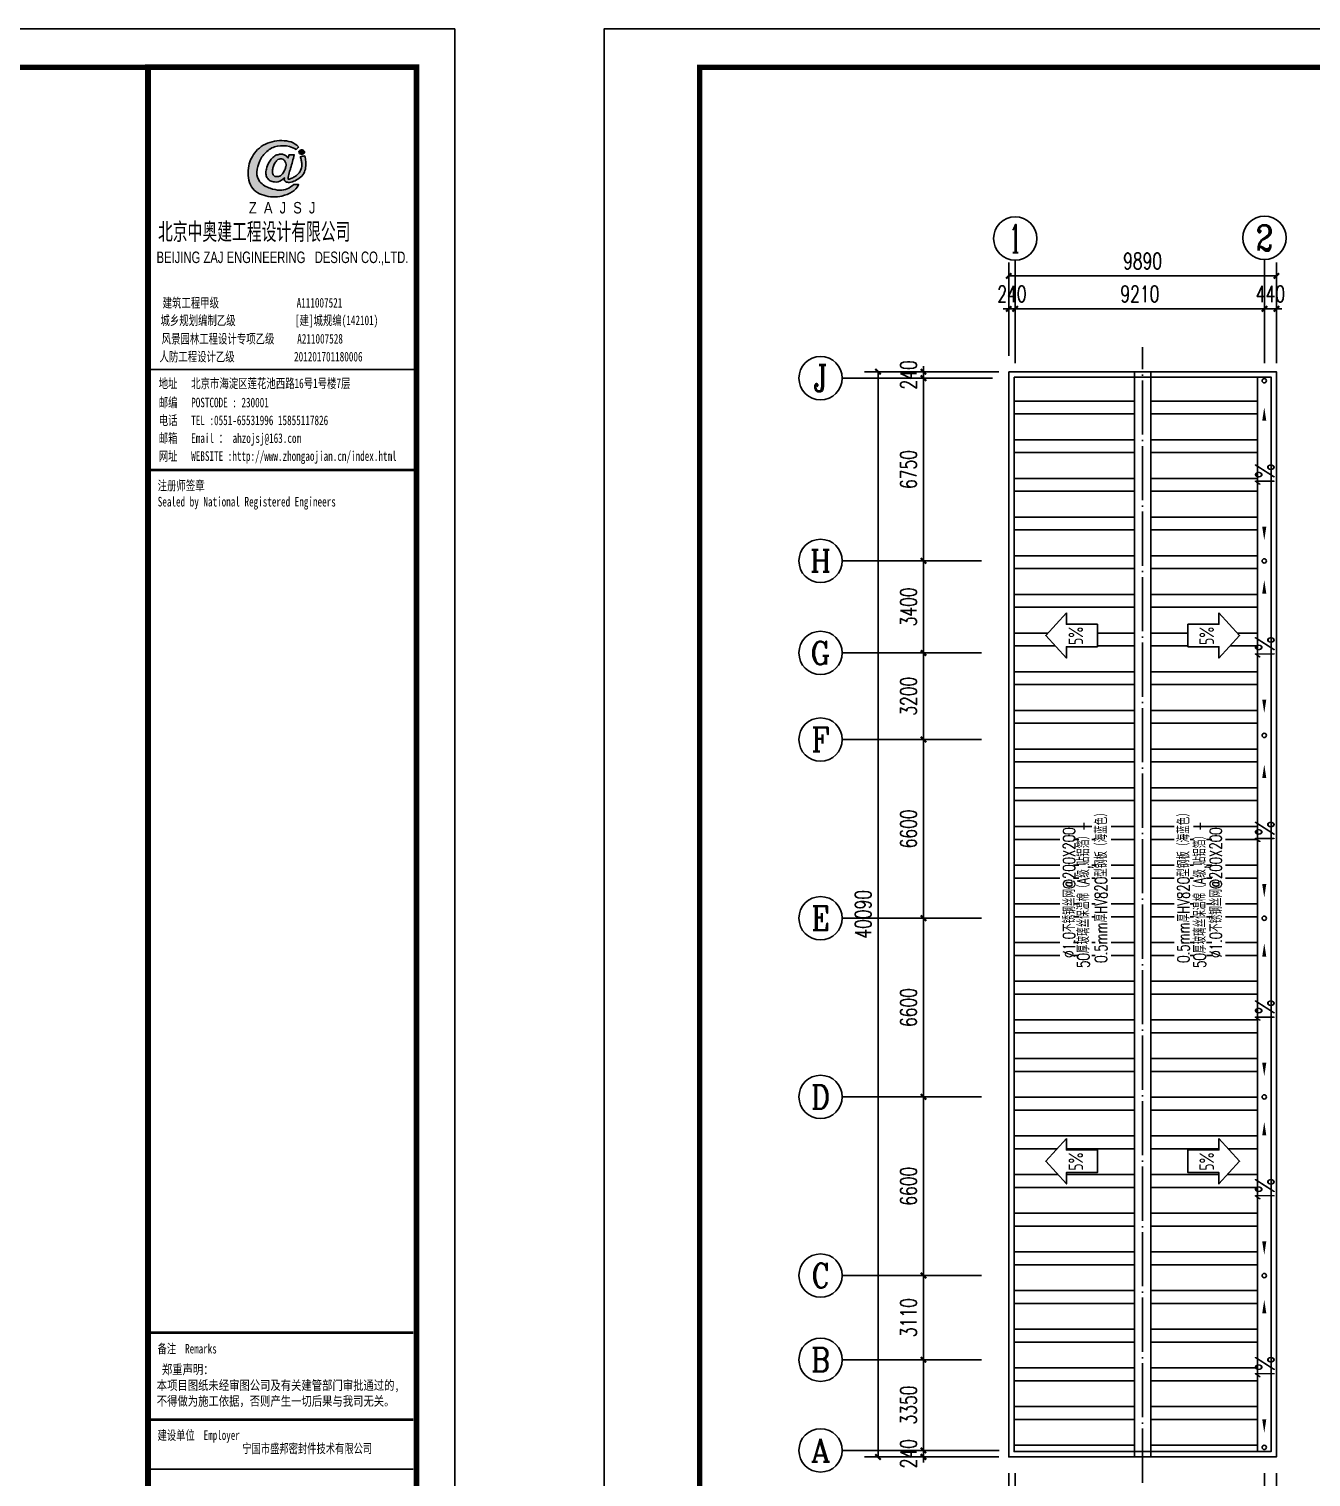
# Model space of a CAD drawing. Extents: x -89996 to 1006241, y -2176 to 440573.
# Drawn here: x 375725 to 423086, y 221402 to 274896 of the extents above; entities that cross this region are included whole.
import ezdxf
from ezdxf.enums import TextEntityAlignment as Align

# ---------------------------------------------------------------- set-up
doc = ezdxf.new("R2010")
doc.units = 0
doc.header["$LTSCALE"] = 1000
doc.header["$MEASUREMENT"] = 0
doc.linetypes.add('DOTE', pattern=[2.42, 2, -0.2, 0.02, -0.2])
for name, color, linetype in [('AXIS', 3, 'Continuous'), ('AXIS_TEXT', 7, 'Continuous'), ('DOTE', 1, 'DOTE'), ('PUB_TITLE', 4, 'Continuous'), ('TEXT', 7, 'Continuous'), ('THIN', 7, 'Continuous'), ('WALL', 9, 'Continuous'), ('图签', 3, 'Continuous')]:
    doc.layers.add(name, color=color, linetype=linetype)
doc.styles.add('_gyy_title_Arial', font='arial.ttf', dxfattribs={"width": 0.7})
doc.styles.add('_gyy_title_ST', font='', dxfattribs={"width": 0.8})
doc.styles.add('_TCH_AXIS', font='COMPLEX', dxfattribs={"bigfont": 'GBCBIG'})
doc.styles.add('_TCH_DIM', font='SIMPLEX', dxfattribs={"bigfont": 'GBCBIG'})
doc.styles.add('_TCH_DIM_T3', font='SIMPLEX', dxfattribs={"width": 0.705882, "bigfont": 'GBCBIG'})
doc.styles.add('COMPLEX', font='COMPLEX')
doc.styles.add('HZ', font='txt.shx', dxfattribs={"width": 0.8, "bigfont": '000hztxt.shx'})
doc.styles.add('TSSD_Dimension', font='Tssdeng.shx', dxfattribs={"width": 0.8, "bigfont": 'hztxt.shx'})
doc.styles.add('TSSD_Label', font='tssdeng.shx', dxfattribs={"width": 0.7, "bigfont": 'hztxt.shx'})
doc.styles.get('_gyy_title_ST').set_extended_font_data('SimSun')
doc.dimstyles.new('_TCH_ARCH&&200', dxfattribs={"dimtxt": 595, "dimasz": 200, "dimexe": 500, "dimexo": 600, "dimgap": 252.5, "dimtad": 1, "dimdec": 0, "dimzin": 0, "dimdsep": 46, "dimtxsty": '_TCH_DIM_T3', "dimblk": 'ARCHTICK', "dimcen": 0.09, "dimclrt": 7, "dimazin": 2, "dimtfac": 1, "dimtdec": 0, "dimtix": 1, "dimtmove": 2, "dimatfit": 3, "dimfxl": 0, "dimtolj": 1, "dimtzin": 0, "dimarcsym": 0})
doc.dimstyles.new('TCH-200-1', dxfattribs={"dimtxt": 595, "dimasz": 200, "dimexe": 500, "dimexo": 600, "dimgap": 252.5, "dimtad": 1, "dimdec": 0, "dimzin": 0, "dimdsep": 46, "dimtxsty": '_TCH_DIM_T3', "dimblk": 'ARCHTICK', "dimcen": 0.09, "dimclrd": 3, "dimclre": 3, "dimclrt": 7, "dimazin": 2, "dimtfac": 1, "dimtdec": 0, "dimtix": 1, "dimtmove": 2, "dimatfit": 3, "dimfxl": 0, "dimtolj": 1, "dimtzin": 0, "dimarcsym": 0})

# ---------------------------------------------------------------- blocks, each defined once
blk = doc.blocks.new('_ArchTick')
at = {"color": 0, "linetype": 'ByBlock', "const_width": 0.4}
blk.add_lwpolyline([(-0.5, -0.5), (0.5, 0.5)], dxfattribs=at)
blk = doc.blocks.new('*D89')
at = {"layer": 'Defpoints', "color": 0, "transparency": 16777216}
for p in [(412158, 262235), (408768, 261995), (411918, 261995)]:
    blk.add_point(p, dxfattribs=at)
at = {"layer": 'WALL', "color": 3, "lineweight": -2, "transparency": 16777216}
for p, q in [((411558, 262235), (408268, 262235)), ((408768, 262235), (408768, 262435)), ((408768, 262235), (408768, 261995)), ((411318, 261995), (408268, 261995)), ((408768, 261995), (408768, 261795))]:
    blk.add_line(p, q, dxfattribs=at)
at = {"layer": 'WALL', "color": 3, "lineweight": -2, "transparency": 16777216, "xscale": 200, "yscale": 200, "zscale": 200}
for p, rotation in [((408768, 262235), 270), ((408768, 261995), 90)]:
    blk.add_blockref('_ArchTick', p, dxfattribs=dict(at, rotation=rotation))
at = {"layer": 'WALL', "color": 7, "transparency": 16777216, "insert": (408218, 262115), "char_height": 595, "attachment_point": 5, "rotation": 90, "style": '_TCH_DIM_T3'}
blk.add_mtext('\\A1;240', dxfattribs=at)
blk = doc.blocks.new('*D90')
at = {"layer": 'Defpoints', "color": 0, "transparency": 16777216}
for p in [(408768, 222145), (411928, 222145), (412168, 222385)]:
    blk.add_point(p, dxfattribs=at)
at = {"layer": 'WALL', "color": 3, "lineweight": -2, "transparency": 16777216}
for p, q in [((408768, 222385), (408768, 222585)), ((411568, 222385), (408268, 222385)), ((411328, 222145), (408268, 222145)), ((408768, 222385), (408768, 222145)), ((408768, 222145), (408768, 221945))]:
    blk.add_line(p, q, dxfattribs=at)
at = {"layer": 'WALL', "color": 3, "lineweight": -2, "transparency": 16777216, "xscale": 200, "yscale": 200, "zscale": 200}
for p, rotation in [((408768, 222385), 270), ((408768, 222145), 90)]:
    blk.add_blockref('_ArchTick', p, dxfattribs=dict(at, rotation=rotation))
at = {"layer": 'WALL', "color": 7, "transparency": 16777216, "insert": (408218, 222265), "char_height": 595, "attachment_point": 5, "rotation": 90, "style": '_TCH_DIM_T3'}
blk.add_mtext('\\A1;240', dxfattribs=at)
blk = doc.blocks.new('*D91')
at = {"layer": 'Defpoints', "color": 0, "transparency": 16777216}
for p in [(412158, 262235), (407091, 222145), (412158, 222145)]:
    blk.add_point(p, dxfattribs=at)
at = {"layer": 'WALL', "color": 3, "lineweight": -2, "transparency": 16777216}
for p, q in [((411558, 262235), (406591, 262235)), ((407091, 262235), (407091, 222145)), ((411558, 222145), (406591, 222145))]:
    blk.add_line(p, q, dxfattribs=at)
at = {"layer": 'WALL', "color": 3, "lineweight": -2, "transparency": 16777216, "xscale": 200, "yscale": 200, "zscale": 200}
for p, rotation in [((407091, 262235), 90), ((407091, 222145), 270)]:
    blk.add_blockref('_ArchTick', p, dxfattribs=dict(at, rotation=rotation))
at = {"layer": 'WALL', "color": 7, "transparency": 16777216, "insert": (406541, 242190), "char_height": 595, "attachment_point": 5, "rotation": 90, "style": '_TCH_DIM_T3'}
blk.add_mtext('\\A1;40090', dxfattribs=at)
blk = doc.blocks.new('*D92')
at = {"layer": 'Defpoints', "color": 0, "transparency": 16777216}
for p in [(411918, 222145), (412158, 222145), (412158, 219318)]:
    blk.add_point(p, dxfattribs=at)
at = {"layer": 'WALL', "color": 3, "lineweight": -2, "transparency": 16777216}
for p, q in [((411918, 221545), (411918, 218818)), ((412158, 221545), (412158, 218818)), ((411918, 219318), (411718, 219318)), ((411918, 219318), (412158, 219318)), ((412158, 219318), (412358, 219318))]:
    blk.add_line(p, q, dxfattribs=at)
at = {"layer": 'WALL', "color": 3, "lineweight": -2, "transparency": 16777216, "xscale": 200, "yscale": 200, "zscale": 200}
blk.add_blockref('_ArchTick', (411918, 219318), dxfattribs=at)
at = {"layer": 'WALL', "color": 3, "lineweight": -2, "transparency": 16777216, "xscale": 200, "yscale": 200, "zscale": 200, "rotation": 180}
blk.add_blockref('_ArchTick', (412158, 219318), dxfattribs=at)
at = {"layer": 'WALL', "color": 7, "transparency": 16777216, "insert": (412038, 219868), "char_height": 595, "attachment_point": 5, "style": '_TCH_DIM_T3'}
blk.add_mtext('\\A1;240', dxfattribs=at)
blk = doc.blocks.new('*D93')
at = {"layer": 'Defpoints', "color": 0, "transparency": 16777216}
for p in [(411918, 222145), (421808, 222145), (421808, 218033)]:
    blk.add_point(p, dxfattribs=at)
at = {"layer": 'WALL', "color": 3, "lineweight": -2, "transparency": 16777216}
for p, q in [((411918, 221545), (411918, 217533)), ((421808, 221545), (421808, 217533)), ((411918, 218033), (421808, 218033))]:
    blk.add_line(p, q, dxfattribs=at)
at = {"layer": 'WALL', "color": 3, "lineweight": -2, "transparency": 16777216, "xscale": 200, "yscale": 200, "zscale": 200, "rotation": 180}
blk.add_blockref('_ArchTick', (411918, 218033), dxfattribs=at)
at = {"layer": 'WALL', "color": 3, "lineweight": -2, "transparency": 16777216, "xscale": 200, "yscale": 200, "zscale": 200}
blk.add_blockref('_ArchTick', (421808, 218033), dxfattribs=at)
at = {"layer": 'WALL', "color": 7, "transparency": 16777216, "insert": (416863, 218583), "char_height": 595, "attachment_point": 5, "style": '_TCH_DIM_T3'}
blk.add_mtext('\\A1;9890', dxfattribs=at)
blk = doc.blocks.new('*D88')
at = {"layer": 'Defpoints', "color": 0, "transparency": 16777216}
for p in [(411918, 264557), (411918, 262235), (412158, 262235)]:
    blk.add_point(p, dxfattribs=at)
at = {"layer": 'WALL', "color": 3, "lineweight": -2, "transparency": 16777216}
for p, q in [((411918, 262835), (411918, 265057)), ((412158, 262835), (412158, 265057)), ((411918, 264557), (411718, 264557)), ((412158, 264557), (411918, 264557)), ((412158, 264557), (412358, 264557))]:
    blk.add_line(p, q, dxfattribs=at)
at = {"layer": 'WALL', "color": 3, "lineweight": -2, "transparency": 16777216, "xscale": 200, "yscale": 200, "zscale": 200}
blk.add_blockref('_ArchTick', (411918, 264557), dxfattribs=at)
at = {"layer": 'WALL', "color": 3, "lineweight": -2, "transparency": 16777216, "xscale": 200, "yscale": 200, "zscale": 200, "rotation": 180}
blk.add_blockref('_ArchTick', (412158, 264557), dxfattribs=at)
at = {"layer": 'WALL', "color": 7, "transparency": 16777216, "insert": (412038, 265107), "char_height": 595, "attachment_point": 5, "style": '_TCH_DIM_T3'}
blk.add_mtext('\\A1;240', dxfattribs=at)
blk = doc.blocks.new('*D94')
at = {"layer": 'Defpoints', "color": 0, "transparency": 16777216}
for p in [(421808, 265773), (411918, 262222), (421808, 261995)]:
    blk.add_point(p, dxfattribs=at)
at = {"layer": 'WALL', "color": 3, "lineweight": -2, "transparency": 16777216}
for p, q in [((411918, 262822), (411918, 266273)), ((421808, 262595), (421808, 266273)), ((411918, 265773), (421808, 265773))]:
    blk.add_line(p, q, dxfattribs=at)
at = {"layer": 'WALL', "color": 3, "lineweight": -2, "transparency": 16777216, "xscale": 200, "yscale": 200, "zscale": 200, "rotation": 180}
blk.add_blockref('_ArchTick', (411918, 265773), dxfattribs=at)
at = {"layer": 'WALL', "color": 3, "lineweight": -2, "transparency": 16777216, "xscale": 200, "yscale": 200, "zscale": 200}
blk.add_blockref('_ArchTick', (421808, 265773), dxfattribs=at)
at = {"layer": 'WALL', "color": 7, "transparency": 16777216, "insert": (416863, 266323), "char_height": 595, "attachment_point": 5, "style": '_TCH_DIM_T3'}
blk.add_mtext('\\A1;9890', dxfattribs=at)
blk = doc.blocks.new('*D95')
at = {"layer": 'Defpoints', "color": 0, "transparency": 16777216}
for p in [(421368, 222145), (421808, 222145), (421808, 219318)]:
    blk.add_point(p, dxfattribs=at)
at = {"layer": 'WALL', "color": 3, "lineweight": -2, "transparency": 16777216}
for p, q in [((421368, 221545), (421368, 218818)), ((421808, 221545), (421808, 218818)), ((421368, 219318), (421168, 219318)), ((421368, 219318), (421808, 219318)), ((421808, 219318), (422008, 219318))]:
    blk.add_line(p, q, dxfattribs=at)
at = {"layer": 'WALL', "color": 3, "lineweight": -2, "transparency": 16777216, "xscale": 200, "yscale": 200, "zscale": 200}
blk.add_blockref('_ArchTick', (421368, 219318), dxfattribs=at)
at = {"layer": 'WALL', "color": 3, "lineweight": -2, "transparency": 16777216, "xscale": 200, "yscale": 200, "zscale": 200, "rotation": 180}
blk.add_blockref('_ArchTick', (421808, 219318), dxfattribs=at)
at = {"layer": 'WALL', "color": 7, "transparency": 16777216, "insert": (421588, 219868), "char_height": 595, "attachment_point": 5, "style": '_TCH_DIM_T3'}
blk.add_mtext('\\A1;440', dxfattribs=at)
blk = doc.blocks.new('*D96')
at = {"layer": 'Defpoints', "color": 0, "transparency": 16777216}
for p in [(421808, 264557), (421368, 261945), (421808, 261945)]:
    blk.add_point(p, dxfattribs=at)
at = {"layer": 'WALL', "color": 3, "lineweight": -2, "transparency": 16777216}
for p, q in [((421368, 262545), (421368, 265057)), ((421808, 262545), (421808, 265057)), ((421368, 264557), (421168, 264557)), ((421368, 264557), (421808, 264557)), ((421808, 264557), (422008, 264557))]:
    blk.add_line(p, q, dxfattribs=at)
at = {"layer": 'WALL', "color": 3, "lineweight": -2, "transparency": 16777216, "xscale": 200, "yscale": 200, "zscale": 200}
blk.add_blockref('_ArchTick', (421368, 264557), dxfattribs=at)
at = {"layer": 'WALL', "color": 3, "lineweight": -2, "transparency": 16777216, "xscale": 200, "yscale": 200, "zscale": 200, "rotation": 180}
blk.add_blockref('_ArchTick', (421808, 264557), dxfattribs=at)
at = {"layer": 'WALL', "color": 7, "transparency": 16777216, "insert": (421588, 265107), "char_height": 595, "attachment_point": 5, "style": '_TCH_DIM_T3'}
blk.add_mtext('\\A1;440', dxfattribs=at)
blk = doc.blocks.new('dd')
at = {"layer": '图签'}
h = blk.add_hatch(color=5, dxfattribs=at)
h.set_gradient(color1=(0, 0, 255), color2=(36, 36, 255), one_color=1, tint=0.57)
h.paths.add_polyline_path([(452, 1270, -0.093206), (531, 1562, -0.136321), (716, 1807, -0.161039), (988, 1948, -0.108591), (1307, 1935, -0.049497), (1479, 1861, 0.062627), (1539, 1932, 0.094388), (1351, 2056, 0.136326), (854, 2062, 0.161722), (430, 1810, 0.133661), (243, 1435, 0.158414), (286, 937, 0.22517), (632, 669, 0.138663), (1107, 646, 0.074676), (1375, 753, 0.125344), (1543, 944, 0.006312), (1413, 948, -0.090385), (1244, 833, -0.096745), (1053, 797, -0.073845), (803, 850, -0.140868), (530, 1020, -0.160753)])
h = blk.add_hatch(color=5, dxfattribs=at)
h.set_gradient(color1=(0, 0, 255), color2=(36, 36, 255), one_color=1, tint=0.57)
h.paths.add_polyline_path([(1306, 1289, 0.011169), (1334, 1370, 0.005807), (1431, 1724, 0.01105), (1292, 1724, 0.016796), (1267, 1634, 0.125943), (1203, 1704, 0.083806), (1120, 1739, 0.082879), (1047, 1739, -0.008503), (952, 1710, 0.060057), (844, 1628, 0.086078), (774, 1532, 0.099424), (705, 1347, 0.12153), (690, 1225, 0.102644), (719, 1122, 0.056648), (797, 1042, 0.092914), (913, 1013, 0.194578), (1098, 1064, -0.002562), (1175, 1122, 0.064354), (1167, 1068, 0.172385), (1207, 1017, 0.105458), (1300, 1002, 0.086567), (1454, 1046, 0.047674), (1592, 1136, 0.166359), (1692, 1274, 0.096748), (1728, 1431, 0.03151), (1728, 1548, 0.041815), (1700, 1691, 0.007654), (1588, 1673, -0.009919), (1610, 1585, -0.068269), (1624, 1482, -0.105336), (1605, 1352, -0.14652), (1528, 1223, -0.070486), (1434, 1151, -0.077937), (1341, 1103, -0.127098), (1272, 1084, -0.114215), (1267, 1129, -0.007609)])
h.paths.add_polyline_path([(865, 1245, -0.099994), (863, 1328, -0.050974), (888, 1427, -0.120527), (938, 1529, -0.043888), (1002, 1595, -0.08446), (1063, 1619, -0.147309), (1127, 1607, -0.037474), (1177, 1572, -0.06931), (1209, 1507, -0.067662), (1213, 1431, -0.02676), (1211, 1413, 0.017209), (1183, 1329, -0.048815), (1120, 1223, -0.139096), (1046, 1163, -0.097991), (944, 1153, -0.085394), (909, 1169, -0.149141)], flags=16)
h = blk.add_hatch(color=1, dxfattribs=at)
h.set_gradient(color1=(255, 0, 0), color2=(255, 0, 0), tint=0.57)
h.paths.add_polyline_path([(1557, 1818, 0.386553), (1564, 1757, 0.170676), (1604, 1736, 0.082224), (1657, 1743, 0.087509), (1686, 1766, 0.264235), (1694, 1804, 0.244333), (1636, 1850, 0.30271)])
blk.add_lwpolyline([(1539, 1932, 0.094388), (1351, 2056, 0.136326), (854, 2062, 0.161722), (430, 1810, 0.133661), (243, 1435, 0.158414), (286, 937, 0.22517), (632, 669, 0.138663), (1107, 646, 0.074676), (1375, 753, 0.125344), (1543, 944, 0.006312), (1413, 948, -0.090385), (1244, 833, -0.096745), (1053, 797, -0.073845), (803, 850, -0.140868), (530, 1020, -0.160753), (452, 1270, -0.093206), (531, 1562, -0.136321), (716, 1807, -0.161039), (988, 1948, -0.108591), (1307, 1935, -0.049497), (1479, 1861, 0.062627)], format="xyb", close=True, dxfattribs=at)
for points in [[(1431, 1724, 0.011041), (1292, 1724, 0.016796), (1267, 1634, 0.125943), (1203, 1704, 0.083806), (1120, 1739, 0.082879), (1047, 1739, -0.008503), (952, 1710, 0.060057), (844, 1628, 0.086078), (774, 1532, 0.099424), (705, 1347, 0.12153), (690, 1225, 0.102644), (719, 1122, 0.056648), (797, 1042, 0.092914), (913, 1013, 0.194578), (1098, 1064, -0.002562), (1175, 1122, 0.064354), (1167, 1068, 0.172385), (1207, 1017, 0.105458), (1300, 1002, 0.086567), (1454, 1046, 0.047674), (1592, 1136, 0.166359), (1692, 1274, 0.096748), (1728, 1431, 0.03151), (1728, 1548, 0.041815), (1700, 1691, 0.007654), (1588, 1673, -0.009919), (1610, 1585, -0.068269), (1624, 1482, -0.105336), (1605, 1352, -0.14652), (1528, 1223, -0.070486), (1434, 1151, -0.077937), (1341, 1103, -0.127098), (1272, 1084, -0.114215), (1267, 1129, -0.007609), (1306, 1289, 0.011169), (1334, 1370, 0.005782), (1430, 1722, 0.069025)], [(1213, 1431, 0.067662), (1209, 1507, 0.06931), (1177, 1572, 0.037474), (1127, 1607, 0.147309), (1063, 1619, 0.08446), (1002, 1595, 0.043888), (938, 1529, 0.120527), (888, 1427, 0.050974), (863, 1328, 0.099994), (865, 1245, 0.149141), (909, 1169, 0.085394), (944, 1153, 0.097991), (1046, 1163, 0.139096), (1120, 1223, 0.048815), (1183, 1329, -0.017209), (1211, 1413, 0.02676), (1213, 1431, 0.441273)], [(1694, 1804, 0.243958), (1636, 1850, 0.303117), (1557, 1818, 0.386553), (1564, 1757, 0.170676), (1604, 1736, 0.082224), (1657, 1743, 0.087509), (1686, 1766, 0.264235), (1694, 1804, -7.823139)]]:
    blk.add_lwpolyline(points, format="xyb", dxfattribs=at)
at = {"insert": (246, 492), "char_height": 300, "width": 8000, "attachment_point": 1, "style": 'HZ'}
blk.add_mtext('{\\fArial|b0|i0|c0|p32;Z  A  J  S  J}', dxfattribs=at)
blk = doc.blocks.new('*U1188')
at = {"layer": 'PUB_TITLE'}
for p, q in [((-4959, -5584), (0, -5584)), ((-61, -23374), (-4959, -23374)), ((-61, -25892), (-4959, -25892))]:
    blk.add_line(p, q, dxfattribs=at)
at = {"layer": 'PUB_TITLE', "const_width": 106}
blk.add_lwpolyline([(-4959, 0), (0, 0), (0, -40586), (-4959, -40586)], close=True, dxfattribs=at)
at = {"layer": 'PUB_TITLE'}
for points, const_width in [([(-4959, -7440), (0, -7440)], 49.6), ([(-4959, -23374), (-61, -23374)], 49), ([(-4959, -24983), (-61, -24983)], 49)]:
    blk.add_lwpolyline(points, dxfattribs=dict(at, const_width=const_width))
at = {"layer": '图签', "xscale": 0.7084206796058772, "yscale": 0.7084206796058772, "zscale": 0.7084206796058772}
blk.add_blockref('dd', (-3269, -2837), dxfattribs=at)
at = {"color": 1, "insert": (-4774, -2867), "char_height": 359.79, "width": 4705.79, "attachment_point": 1, "style": 'HZ'}
blk.add_mtext('北京中奥建工程设计有限公司', dxfattribs=at)
at = {"layer": 'PUB_TITLE', "width": 0.7}
for s, height, style, p in [('BEIJING ZAJ ENGINEERING   DESIGN CO.,LTD.', 212.53, '_gyy_title_Arial', (-2474, -3617)), ('建筑工程甲级                 A111007521             ', 177.1, '_gyy_title_ST', (-2481, -4438)), ('城乡规划编制乙级             [建]城规编(142101)', 177.1, '_gyy_title_ST', (-2717, -4763)), ('风景园林工程设计专项乙级     A211007528           ', 177.1, '_gyy_title_ST', (-2569, -5103)), ('人防工程设计乙级             201201701180006', 177.1, '_gyy_title_ST', (-2871, -5434))]:
    blk.add_text(s, height=height, dxfattribs=dict(at, style=style)).set_placement(p, align=Align.CENTER)
at = {"layer": 'PUB_TITLE', "style": '_gyy_title_ST', "width": 0.7}
for s, height, p in [('地址   北京市海淀区莲花池西路16号1号楼7层', 177.1, (-4761, -5927)), ('邮编   POSTCODE : 230001', 177.1, (-4761, -6281)), ('电话   TEL :0551-65531996 15855117826', 177.1, (-4761, -6610)), ('邮箱   Email ： ahzojsj@163.com', 177.1, (-4761, -6939)), ('网址   WEBSITE :http://www.zhongaojian.cn/index.html', 177.1, (-4761, -7270)), ('注册师签章', 177.1, (-4780, -7815)), ('Sealed by National Registered Engineers', 177.1, (-4779, -8113)), ('备注  Remarks', 174.92, (-4782, -23757)), ('建设单位  Employer', 174.92, (-4782, -25354))]:
    blk.add_text(s, height=height, dxfattribs=at).set_placement(p)
at = {"layer": 'PUB_TITLE', "color": 2, "style": '_gyy_title_ST', "width": 0.7}
blk.add_text('宁国市盛邦密封件技术有限公司', height=174.92, dxfattribs=at).set_placement((-2018, -25508), align=Align.MIDDLE)
at = {"layer": 'PUB_TITLE', "insert": (-4797, -23965), "char_height": 174.92, "width": 5597.49, "attachment_point": 1, "style": '_gyy_title_ST'}
blk.add_mtext(' 郑重声明：\\P本项目图纸未经审图公司及有关建管部门审批通过的,\\P不得做为施工依据，否则产生一切后果与我司无关。', dxfattribs=at)
blk = doc.blocks.new('*D2952')
at = {"layer": 'AXIS', "color": 0, "lineweight": -2, "transparency": 16777216}
for p, q in [((410318, 225735), (408269, 225735)), ((408769, 222385), (408769, 225735)), ((410318, 222385), (408269, 222385))]:
    blk.add_line(p, q, dxfattribs=at)
at = {"layer": 'Defpoints', "color": 0, "transparency": 16777216}
for p in [(408769, 225735), (410918, 225735), (410918, 222385)]:
    blk.add_point(p, dxfattribs=at)
at = {"layer": 'AXIS', "color": 0, "lineweight": -2, "transparency": 16777216, "xscale": 200, "yscale": 200, "zscale": 200}
for p, rotation in [((408769, 225735), 90), ((408769, 222385), 270)]:
    blk.add_blockref('_ArchTick', p, dxfattribs=dict(at, rotation=rotation))
at = {"layer": 'AXIS', "color": 7, "transparency": 16777216, "insert": (408219, 224060), "char_height": 595, "attachment_point": 5, "rotation": 90, "style": '_TCH_DIM_T3'}
blk.add_mtext('\\A1;3350', dxfattribs=at)
blk = doc.blocks.new('*D2953')
at = {"layer": 'AXIS', "color": 0, "lineweight": -2, "transparency": 16777216}
for p, q in [((410318, 228845), (408269, 228845)), ((408769, 225735), (408769, 228845)), ((410318, 225735), (408269, 225735))]:
    blk.add_line(p, q, dxfattribs=at)
at = {"layer": 'Defpoints', "color": 0, "transparency": 16777216}
for p in [(408769, 228845), (410918, 228845), (410918, 225735)]:
    blk.add_point(p, dxfattribs=at)
at = {"layer": 'AXIS', "color": 0, "lineweight": -2, "transparency": 16777216, "xscale": 200, "yscale": 200, "zscale": 200}
for p, rotation in [((408769, 228845), 90), ((408769, 225735), 270)]:
    blk.add_blockref('_ArchTick', p, dxfattribs=dict(at, rotation=rotation))
at = {"layer": 'AXIS', "color": 7, "transparency": 16777216, "insert": (408219, 227290), "char_height": 595, "attachment_point": 5, "rotation": 90, "style": '_TCH_DIM_T3'}
blk.add_mtext('\\A1;3110', dxfattribs=at)
blk = doc.blocks.new('*D2954')
at = {"layer": 'AXIS', "color": 0, "lineweight": -2, "transparency": 16777216}
for p, q in [((410318, 235445), (408269, 235445)), ((408769, 228845), (408769, 235445)), ((410318, 228845), (408269, 228845))]:
    blk.add_line(p, q, dxfattribs=at)
at = {"layer": 'Defpoints', "color": 0, "transparency": 16777216}
for p in [(408769, 235445), (410918, 235445), (410918, 228845)]:
    blk.add_point(p, dxfattribs=at)
at = {"layer": 'AXIS', "color": 0, "lineweight": -2, "transparency": 16777216, "xscale": 200, "yscale": 200, "zscale": 200}
for p, rotation in [((408769, 235445), 90), ((408769, 228845), 270)]:
    blk.add_blockref('_ArchTick', p, dxfattribs=dict(at, rotation=rotation))
at = {"layer": 'AXIS', "color": 7, "transparency": 16777216, "insert": (408219, 232145), "char_height": 595, "attachment_point": 5, "rotation": 90, "style": '_TCH_DIM_T3'}
blk.add_mtext('\\A1;6600', dxfattribs=at)
blk = doc.blocks.new('*D2955')
at = {"layer": 'AXIS', "color": 0, "lineweight": -2, "transparency": 16777216}
for p, q in [((410318, 242045), (408269, 242045)), ((408769, 235445), (408769, 242045)), ((410318, 235445), (408269, 235445))]:
    blk.add_line(p, q, dxfattribs=at)
at = {"layer": 'Defpoints', "color": 0, "transparency": 16777216}
for p in [(408769, 242045), (410918, 242045), (410918, 235445)]:
    blk.add_point(p, dxfattribs=at)
at = {"layer": 'AXIS', "color": 0, "lineweight": -2, "transparency": 16777216, "xscale": 200, "yscale": 200, "zscale": 200}
for p, rotation in [((408769, 242045), 90), ((408769, 235445), 270)]:
    blk.add_blockref('_ArchTick', p, dxfattribs=dict(at, rotation=rotation))
at = {"layer": 'AXIS', "color": 7, "transparency": 16777216, "insert": (408219, 238745), "char_height": 595, "attachment_point": 5, "rotation": 90, "style": '_TCH_DIM_T3'}
blk.add_mtext('\\A1;6600', dxfattribs=at)
blk = doc.blocks.new('*D2956')
at = {"layer": 'AXIS', "color": 0, "lineweight": -2, "transparency": 16777216}
for p, q in [((410318, 248645), (408269, 248645)), ((408769, 242045), (408769, 248645)), ((410318, 242045), (408269, 242045))]:
    blk.add_line(p, q, dxfattribs=at)
at = {"layer": 'Defpoints', "color": 0, "transparency": 16777216}
for p in [(408769, 248645), (410918, 248645), (410918, 242045)]:
    blk.add_point(p, dxfattribs=at)
at = {"layer": 'AXIS', "color": 0, "lineweight": -2, "transparency": 16777216, "xscale": 200, "yscale": 200, "zscale": 200}
for p, rotation in [((408769, 248645), 90), ((408769, 242045), 270)]:
    blk.add_blockref('_ArchTick', p, dxfattribs=dict(at, rotation=rotation))
at = {"layer": 'AXIS', "color": 7, "transparency": 16777216, "insert": (408219, 245345), "char_height": 595, "attachment_point": 5, "rotation": 90, "style": '_TCH_DIM_T3'}
blk.add_mtext('\\A1;6600', dxfattribs=at)
blk = doc.blocks.new('*D2957')
at = {"layer": 'AXIS', "color": 0, "lineweight": -2, "transparency": 16777216}
for p, q in [((410318, 251845), (408269, 251845)), ((408769, 248645), (408769, 251845)), ((410318, 248645), (408269, 248645))]:
    blk.add_line(p, q, dxfattribs=at)
at = {"layer": 'Defpoints', "color": 0, "transparency": 16777216}
for p in [(408769, 251845), (410918, 251845), (410918, 248645)]:
    blk.add_point(p, dxfattribs=at)
at = {"layer": 'AXIS', "color": 0, "lineweight": -2, "transparency": 16777216, "xscale": 200, "yscale": 200, "zscale": 200}
for p, rotation in [((408769, 251845), 90), ((408769, 248645), 270)]:
    blk.add_blockref('_ArchTick', p, dxfattribs=dict(at, rotation=rotation))
at = {"layer": 'AXIS', "color": 7, "transparency": 16777216, "insert": (408219, 250245), "char_height": 595, "attachment_point": 5, "rotation": 90, "style": '_TCH_DIM_T3'}
blk.add_mtext('\\A1;3200', dxfattribs=at)
blk = doc.blocks.new('*D2958')
at = {"layer": 'AXIS', "color": 0, "lineweight": -2, "transparency": 16777216}
for p, q in [((410318, 255245), (408269, 255245)), ((408769, 251845), (408769, 255245)), ((410318, 251845), (408269, 251845))]:
    blk.add_line(p, q, dxfattribs=at)
at = {"layer": 'Defpoints', "color": 0, "transparency": 16777216}
for p in [(408769, 255245), (410918, 255245), (410918, 251845)]:
    blk.add_point(p, dxfattribs=at)
at = {"layer": 'AXIS', "color": 0, "lineweight": -2, "transparency": 16777216, "xscale": 200, "yscale": 200, "zscale": 200}
for p, rotation in [((408769, 255245), 90), ((408769, 251845), 270)]:
    blk.add_blockref('_ArchTick', p, dxfattribs=dict(at, rotation=rotation))
at = {"layer": 'AXIS', "color": 7, "transparency": 16777216, "insert": (408219, 253545), "char_height": 595, "attachment_point": 5, "rotation": 90, "style": '_TCH_DIM_T3'}
blk.add_mtext('\\A1;3400', dxfattribs=at)
blk = doc.blocks.new('*D2959')
at = {"layer": 'AXIS', "color": 0, "lineweight": -2, "transparency": 16777216}
for p, q in [((410318, 261995), (408269, 261995)), ((408769, 255245), (408769, 261995)), ((410318, 255245), (408269, 255245))]:
    blk.add_line(p, q, dxfattribs=at)
at = {"layer": 'Defpoints', "color": 0, "transparency": 16777216}
for p in [(408769, 261995), (410918, 261995), (410918, 255245)]:
    blk.add_point(p, dxfattribs=at)
at = {"layer": 'AXIS', "color": 0, "lineweight": -2, "transparency": 16777216, "xscale": 200, "yscale": 200, "zscale": 200}
for p, rotation in [((408769, 261995), 90), ((408769, 255245), 270)]:
    blk.add_blockref('_ArchTick', p, dxfattribs=dict(at, rotation=rotation))
at = {"layer": 'AXIS', "color": 7, "transparency": 16777216, "insert": (408219, 258620), "char_height": 595, "attachment_point": 5, "rotation": 90, "style": '_TCH_DIM_T3'}
blk.add_mtext('\\A1;6750', dxfattribs=at)
blk = doc.blocks.new('*D2960')
at = {"layer": 'AXIS', "color": 0, "lineweight": -2, "transparency": 16777216}
for p, q in [((412158, 262545), (412158, 265057)), ((421368, 262545), (421368, 265057)), ((412158, 264557), (421368, 264557))]:
    blk.add_line(p, q, dxfattribs=at)
at = {"layer": 'Defpoints', "color": 0, "transparency": 16777216}
for p in [(421368, 264557), (412158, 261945), (421368, 261945)]:
    blk.add_point(p, dxfattribs=at)
at = {"layer": 'AXIS', "color": 0, "lineweight": -2, "transparency": 16777216, "xscale": 200, "yscale": 200, "zscale": 200, "rotation": 180}
blk.add_blockref('_ArchTick', (412158, 264557), dxfattribs=at)
at = {"layer": 'AXIS', "color": 0, "lineweight": -2, "transparency": 16777216, "xscale": 200, "yscale": 200, "zscale": 200}
blk.add_blockref('_ArchTick', (421368, 264557), dxfattribs=at)
at = {"layer": 'AXIS', "color": 7, "transparency": 16777216, "insert": (416763, 265107), "char_height": 595, "attachment_point": 5, "style": '_TCH_DIM_T3'}
blk.add_mtext('\\A1;9210', dxfattribs=at)
blk = doc.blocks.new('_AXISO')
blk.add_circle((0, 0), 0.5)
at = {"layer": 'AXIS_TEXT', "style": 'COMPLEX', "width": 1.041667}
blk.add_attdef('A', text='', height=0.56, dxfattribs=at).set_placement((-0.25, -0.28), (0.25, -0.28), align=Align.FIT)

msp = doc.modelspace()

# ---------------------------------------------------------------- hatches: boundary and pattern name
at = {"layer": 'WALL', "true_color": 0x7aafdf}
h = msp.add_hatch(dxfattribs=at)
h.set_pattern_fill('ANSI32', color=143, scale=300, angle=315)
h.set_pattern_definition([(0, (-150953.1, 178283.6), (3e-13, 1428.75), []), (0, (-150476.9, 177807.4), (3e-13, 1428.75), [])])
h.paths.add_polyline_path([(416566.08, 262035.09), (412118.1, 262035.09), (412118.1, 222345.09), (416563.11, 222345.09)])
h.paths.add_polyline_path([(414050.51, 233905.07), (414050.51, 233486.09), (415194.3, 233486.09), (415194.3, 232650.69), (414050.51, 232650.69), (414050.51, 232231.71), (413285.92, 233068.39)], flags=16)
h.paths.add_polyline_path([(414050.51, 251652.4), (413285.92, 252489.07), (414050.51, 253325.75), (414050.51, 252906.78), (415194.3, 252906.78), (415194.3, 252071.37), (414050.51, 252071.37)], flags=16)
h.paths.add_polyline_path([(421108.1, 262035.09), (417166.08, 262035.09), (417163.11, 222345.09), (421108.1, 222345.09)])
h.paths.add_polyline_path([(419681.69, 233905.07), (420446.27, 233068.39), (419681.69, 232231.71), (419681.69, 232650.69), (418537.9, 232650.69), (418537.9, 233486.09), (419681.69, 233486.09)], flags=16)
h.paths.add_polyline_path([(419681.69, 251652.4), (419681.69, 252071.37), (418537.9, 252071.37), (418537.9, 252906.78), (419681.69, 252906.78), (419681.69, 253325.75), (420446.27, 252489.07)], flags=16)
h.paths.add_polyline_path([(414775.45, 252091.43), (414775.45, 252861.77), (414121.39, 252861.77), (414121.39, 252091.43)], flags=0)
h.paths.add_polyline_path([(414504.81, 240610.45), (414504.81, 245372.15), (413807.48, 245372.15), (413807.48, 240610.45)], flags=16)
h.paths.add_polyline_path([(415116.36, 240599.18), (415116.36, 245234.35), (414312.79, 245234.35), (414312.79, 240599.18)], flags=16)
h.paths.add_polyline_path([(415704.45, 240567.09), (415704.45, 245946.6), (414984.78, 245946.6), (414984.78, 240567.09)], flags=16)
h.paths.add_polyline_path([(414775.45, 232670.75), (414775.45, 233441.09), (414121.39, 233441.09), (414121.39, 232670.75)], flags=0)
h.paths.add_polyline_path([(419610.81, 252091.43), (419610.81, 252861.77), (418956.74, 252861.77), (418956.74, 252091.43)], flags=0)
h.paths.add_polyline_path([(419924.72, 240610.45), (419924.72, 245372.15), (419227.38, 245372.15), (419227.38, 240610.45)], flags=16)
h.paths.add_polyline_path([(419419.41, 240599.18), (419419.41, 245234.35), (418615.83, 245234.35), (418615.83, 240599.18)], flags=16)
h.paths.add_polyline_path([(418747.41, 240567.09), (418747.41, 245946.6), (418027.75, 245946.6), (418027.75, 240567.09)], flags=16)
h.paths.add_polyline_path([(419610.81, 232670.75), (419610.81, 233441.09), (418956.74, 233441.09), (418956.74, 232670.75)], flags=0)

# ---------------------------------------------------------------- linework, layer by layer
for points in [[(411918.1, 262235.09), (421808.1, 262235.09), (421808.1, 222145.09), (411918.1, 222145.09)], [(416566.1, 262235.09), (416563.1, 222145.09), (417163.1, 222145.09), (417166.1, 262235.09)], [(412118.1, 262035.09), (421608.1, 262035.09), (421608.1, 222345.09), (412118.1, 222345.09)], [(421608.1, 262035.09), (421608.1, 222345.09), (421108.1, 222345.09), (421108.1, 262035.09)]]:
    msp.add_lwpolyline(points, close=True)
for points in [[(421358.1, 259631.79, 0, 0, 0), (421358.1, 260420.96, 0, 1333.35, 0), (421358.1, 260420.96, 1333.35, 1333.35, 0)], [(421358.1, 260420.96, 150, 0, 0), (421358.1, 260920.96, 0, 0, 0)], [(421358.1, 257295.4, 0, 0, 0), (421358.1, 256506.24, 0, 1333.35, 0), (421358.1, 256506.24, 1333.35, 1333.35, 0)], [(421358.1, 256506.24, 150, 0, 0), (421358.1, 256006.24, 0, 0, 0)], [(421358.1, 253249.97, 0, 0, 0), (421358.1, 254039.14, 0, 1333.35, 0), (421358.1, 254039.14, 1333.35, 1333.35, 0)], [(421358.1, 254039.14, 150, 0, 0), (421358.1, 254539.14, 0, 0, 0)], [(421358.1, 250913.59, 0, 0, 0), (421358.1, 250124.42, 0, 1333.35, 0), (421358.1, 250124.42, 1333.35, 1333.35, 0)], [(421358.1, 250124.42, 150, 0, 0), (421358.1, 249624.42, 0, 0, 0)], [(421358.1, 246431.91, 0, 0, 0), (421358.1, 247221.08, 0, 1333.35, 0), (421358.1, 247221.08, 1333.35, 1333.35, 0)], [(421358.1, 247221.08, 150, 0, 0), (421358.1, 247721.08, 0, 0, 0)], [(421358.1, 244095.53, 0, 0, 0), (421358.1, 243306.36, 0, 1333.35, 0), (421358.1, 243306.36, 1333.35, 1333.35, 0)], [(421358.1, 243306.36, 150, 0, 0), (421358.1, 242806.36, 0, 0, 0)], [(421358.1, 239831.91, 0, 0, 0), (421358.1, 240621.08, 0, 1333.35, 0), (421358.1, 240621.08, 1333.35, 1333.35, 0)], [(421358.1, 240621.08, 150, 0, 0), (421358.1, 241121.08, 0, 0, 0)], [(421358.1, 237495.53, 0, 0, 0), (421358.1, 236706.36, 0, 1333.35, 0), (421358.1, 236706.36, 1333.35, 1333.35, 0)], [(421358.1, 236706.36, 150, 0, 0), (421358.1, 236206.36, 0, 0, 0)], [(421358.1, 233231.91, 0, 0, 0), (421358.1, 234021.08, 0, 1333.35, 0), (421358.1, 234021.08, 1333.35, 1333.35, 0)], [(421358.1, 234021.08, 150, 0, 0), (421358.1, 234521.08, 0, 0, 0)], [(421358.1, 230895.53, 0, 0, 0), (421358.1, 230106.36, 0, 1333.35, 0), (421358.1, 230106.36, 1333.35, 1333.35, 0)], [(421358.1, 230106.36, 150, 0, 0), (421358.1, 229606.36, 0, 0, 0)], [(421358.1, 226661.2, 0, 0, 0), (421358.1, 227450.37, 0, 1333.35, 0), (421358.1, 227450.37, 1333.35, 1333.35, 0)], [(421358.1, 227450.37, 150, 0, 0), (421358.1, 227950.37, 0, 0, 0)], [(421358.1, 224324.82, 0, 0, 0), (421358.1, 223535.65, 0, 1333.35, 0), (421358.1, 223535.65, 1333.35, 1333.35, 0)], [(421358.1, 223535.65, 150, 0, 0), (421358.1, 223035.65, 0, 0, 0)]]:
    msp.add_lwpolyline(points, format="xyseb")
at = {"linetype": 'ByBlock'}
for centre in [(421358.1, 261899.76), (421358.1, 255244.41), (421358.1, 248799.89), (421358.1, 242044.54), (421358.1, 235444.54), (421358.1, 228844.54), (421358.1, 222497.6)]:
    msp.add_circle(centre, 80, dxfattribs=at)
at = {"layer": 'AXIS'}
for p, q in [((412158.1, 262845.09), (412158.1, 266356.22)), ((421368.27, 262869.69), (421368.27, 266380.81)), ((410918.1, 261994.83), (405769.48, 261994.83)), ((410918.1, 255245.09), (405769.48, 255245.09)), ((410918.1, 251845.09), (405769.48, 251845.09)), ((410918.1, 248645.09), (405769.48, 248645.09)), ((410918.1, 242045.09), (405769.48, 242045.09)), ((410918.1, 235445.09), (405769.48, 235445.09)), ((410918.1, 228845.09), (405769.48, 228845.09)), ((410918.1, 225735.09), (405769.48, 225735.09)), ((410918.1, 222385.09), (405769.48, 222385.09))]:
    msp.add_line(p, q, dxfattribs=at)
for points in [[(414050.51, 253325.75), (413285.92, 252489.07), (414050.51, 251652.4), (414050.51, 252071.37), (415194.3, 252071.37), (415194.3, 252906.78), (414050.51, 252906.78)], [(419681.69, 253325.75), (420446.27, 252489.07), (419681.69, 251652.4), (419681.69, 252071.37), (418537.9, 252071.37), (418537.9, 252906.78), (419681.69, 252906.78)], [(414050.51, 233905.07), (413285.92, 233068.39), (414050.51, 232231.71), (414050.51, 232650.69), (415194.3, 232650.69), (415194.3, 233486.09), (414050.51, 233486.09)], [(419681.69, 233905.07), (420446.27, 233068.39), (419681.69, 232231.71), (419681.69, 232650.69), (418537.9, 232650.69), (418537.9, 233486.09), (419681.69, 233486.09)]]:
    msp.add_lwpolyline(points, close=True, dxfattribs=at)
for centre in [(404969.48, 261994.83), (404969.48, 255245.09), (404969.48, 251845.09), (404969.48, 248645.09), (404969.48, 242045.09), (404969.48, 235445.09), (404969.48, 228845.09), (404969.48, 225735.09), (404969.48, 222385.09)]:
    msp.add_circle(centre, 800, dxfattribs=at)
at = {"layer": 'DOTE'}
msp.add_line((416866.1, 221189.03), (416866.1, 263144.94), dxfattribs=at)
at = {"layer": 'PUB_TITLE'}
for points in [[(242853.86, 190896.12), (391453.86, 190896.12), (391453.86, 274896.12), (242853.86, 274896.12)], [(396969.44, 190896.12), (545569.44, 190896.12), (545569.44, 274896.12), (396969.44, 274896.12)]]:
    msp.add_lwpolyline(points, close=True, dxfattribs=at)
at = {"layer": 'PUB_TITLE', "const_width": 200}
for points in [[(246389.21, 192310.26), (246389.21, 273481.97), (390039.72, 273481.97), (390039.72, 192310.26)], [(400504.79, 192310.26), (400504.79, 273481.97), (544155.29, 273481.97), (544155.29, 192310.26)]]:
    msp.add_lwpolyline(points, close=True, dxfattribs=at)

# ---------------------------------------------------------------- block references
at = {"xscale": 2, "yscale": 2, "zscale": 2}
msp.add_blockref('*U1188', (390039.72, 273481.97), dxfattribs=at)
at = {"layer": 'AXIS'}
ref = msp.add_blockref('_AXISO', (412158.1, 267156.22), dxfattribs=dict(at, xscale=1600, yscale=1600, zscale=1600))
ref.add_attrib('A', '1', dxfattribs={"layer": 'AXIS_TEXT', "height": 1029.44, "style": '_TCH_AXIS'}).set_placement((411937.5, 266641.49), (412378.69, 266641.49), align=Align.FIT)
ref = msp.add_blockref('_AXISO', (421368.27, 267180.81), dxfattribs=dict(at, xscale=1600, yscale=1600, zscale=1600))
ref.add_attrib('A', '2', dxfattribs={"layer": 'AXIS_TEXT', "height": 931.9, "style": '_TCH_AXIS'}).set_placement((421057.64, 266714.87), (421678.91, 266714.87), align=Align.FIT)

# ---------------------------------------------------------------- texts
at = {"layer": 'AXIS_TEXT', "style": '_TCH_AXIS'}
for s, height, p, p2 in [('J', 992.13, (404709.64, 261498.77), (405229.33, 261498.77)), ('H', 811.03, (404583.28, 254839.57), (405355.69, 254839.57)), ('G', 850.37, (404605.04, 251419.91), (405333.93, 251419.91)), ('F', 890.88, (404630.1, 248199.65), (405308.87, 248199.65)), ('E', 890.88, (404630.1, 241599.65), (405308.87, 241599.65)), ('D', 870.51, (404617.13, 235009.83), (405321.83, 235009.83)), ('C', 911.38, (404643.99, 228389.4), (405294.98, 228389.4)), ('B', 870.51, (404617.13, 225299.83), (405321.83, 225299.83)), ('A', 850.37, (404605.04, 221959.91), (405333.93, 221959.91))]:
    msp.add_text(s, height=height, dxfattribs=at).set_placement(p, p2, align=Align.FIT)
at = {"layer": 'TEXT'}
for s, height, style, width, p in [('5%%%', 539.865, 'TSSD_Dimension', 0.7, (414666.44, 252476.6)), ('5%%%', 539.865, 'TSSD_Dimension', 0.7, (419501.8, 252476.6)), ('0.5mm厚HV820型钢板（海蓝色）', 450, '_TCH_DIM', 0.705882, (415554.73, 243256.85)), ('0.5mm厚HV820型钢板（海蓝色）', 450, '_TCH_DIM', 0.705882, (418597.69, 243256.85)), ('%%C1.0不锈钢丝网@200X200', 450, '_TCH_DIM', 0.705882, (414373.7, 242991.3)), ('%%C1.0不锈钢丝网@200X200', 450, '_TCH_DIM', 0.705882, (419793.61, 242991.3)), ('50厚玻璃丝保温棉（A级,贴铝箔）+', 450, '_TCH_DIM', 0.705882, (414896.72, 242916.76)), ('50厚玻璃丝保温棉（A级,贴铝箔）+', 450, '_TCH_DIM', 0.705882, (419199.76, 242916.76)), ('5%%%', 539.865, 'TSSD_Dimension', 0.7, (414666.44, 233055.92)), ('5%%%', 539.865, 'TSSD_Dimension', 0.7, (419501.8, 233055.92))]:
    msp.add_text(s, height=height, rotation=90, dxfattribs=dict(at, style=style, width=width)).set_placement(p, align=Align.CENTER)
at = {"layer": 'THIN', "style": 'TSSD_Label', "width": 0.7}
for p in [(421378.26, 258443.93), (421378.26, 252062.11), (421378.26, 245244.06), (421378.26, 238644.06), (421378.26, 232044.06), (421378.26, 225473.34)]:
    msp.add_text('1%%%', height=750, rotation=90, dxfattribs=at).set_placement(p, align=Align.MIDDLE)

# ---------------------------------------------------------------- dimensions: what is measured, and where the dimension line sits
at = {"layer": 'AXIS'}
for p1, p2, distance, picture, middle in [((412158.1, 261945.09), (421368.27, 261945.09), 2612.32, '*D2960', (416763.19, 265107.41)), ((410918.1, 255245.09), (410918.1, 261994.83), 2148.62, '*D2959', (408219.48, 258619.96)), ((410918.1, 251845.09), (410918.1, 255245.09), 2148.62, '*D2958', (408219.48, 253545.09)), ((410918.1, 248645.09), (410918.1, 251845.09), 2148.62, '*D2957', (408219.48, 250245.09)), ((410918.1, 242045.09), (410918.1, 248645.09), 2148.62, '*D2956', (408219.48, 245345.09)), ((410918.1, 235445.09), (410918.1, 242045.09), 2148.62, '*D2955', (408219.48, 238745.09)), ((410918.1, 228845.09), (410918.1, 235445.09), 2148.62, '*D2954', (408219.48, 232145.09)), ((410918.1, 225735.09), (410918.1, 228845.09), 2148.62, '*D2953', (408219.48, 227290.09)), ((410918.1, 222385.09), (410918.1, 225735.09), 2148.62, '*D2952', (408219.48, 224060.09))]:
    dim = msp.add_aligned_dim(p1=p1, p2=p2, distance=distance, dimstyle='_TCH_ARCH&&200', dxfattribs=at)
    dim.commit()
    dim.dimension.update_dxf_attribs({"geometry": picture, "text_midpoint": middle})
at = {"layer": 'WALL'}
for base, p1, p2, picture, middle in [((421808.1, 265772.59), (411918.1, 262222.25), (421808.1, 261995.09), '*D94', (416863.1, 266322.59)), ((412158.1, 219318.07), (411918.1, 222145.09), (412158.1, 222145.09), '*D92', (412038.1, 219868.07)), ((421808.1, 218033.22), (411918.1, 222145.09), (421808.1, 222145.09), '*D93', (416863.1, 218583.22))]:
    dim = msp.add_linear_dim(base=base, p1=p1, p2=p2, dimstyle='TCH-200-1', dxfattribs=at)
    dim.commit()
    dim.dimension.update_dxf_attribs({"geometry": picture, "text_midpoint": middle})
for base, p1, p2, angle, picture, middle in [((411918.1, 264557.41), (412158.1, 262235.09), (411918.1, 262235.09), 180, '*D88', (412038.1, 265107.41)), ((421808.1, 264557.41), (421368.27, 261945.09), (421808.1, 261945.09), 180, '*D96', (421588.19, 265107.41)), ((408768.2, 261994.83), (412158.1, 262235.09), (411918.1, 261994.83), 270, '*D89', (408218.2, 262114.96)), ((407090.59, 222145.09), (412158.1, 262235.09), (412158.1, 222145.09), 90, '*D91', (406540.59, 242190.09)), ((408768.2, 222145.09), (412168.1, 222385.09), (411928.1, 222145.09), 270, '*D90', (408218.2, 222265.09)), ((421808.1, 219318.07), (421368.27, 222145.09), (421808.1, 222145.09), 180, '*D95', (421588.19, 219868.07))]:
    dim = msp.add_linear_dim(base=base, p1=p1, p2=p2, angle=angle, dimstyle='TCH-200-1', dxfattribs=at)
    dim.commit()
    dim.dimension.update_dxf_attribs({"geometry": picture, "text_midpoint": middle})

doc.saveas('drawing.dxf')
